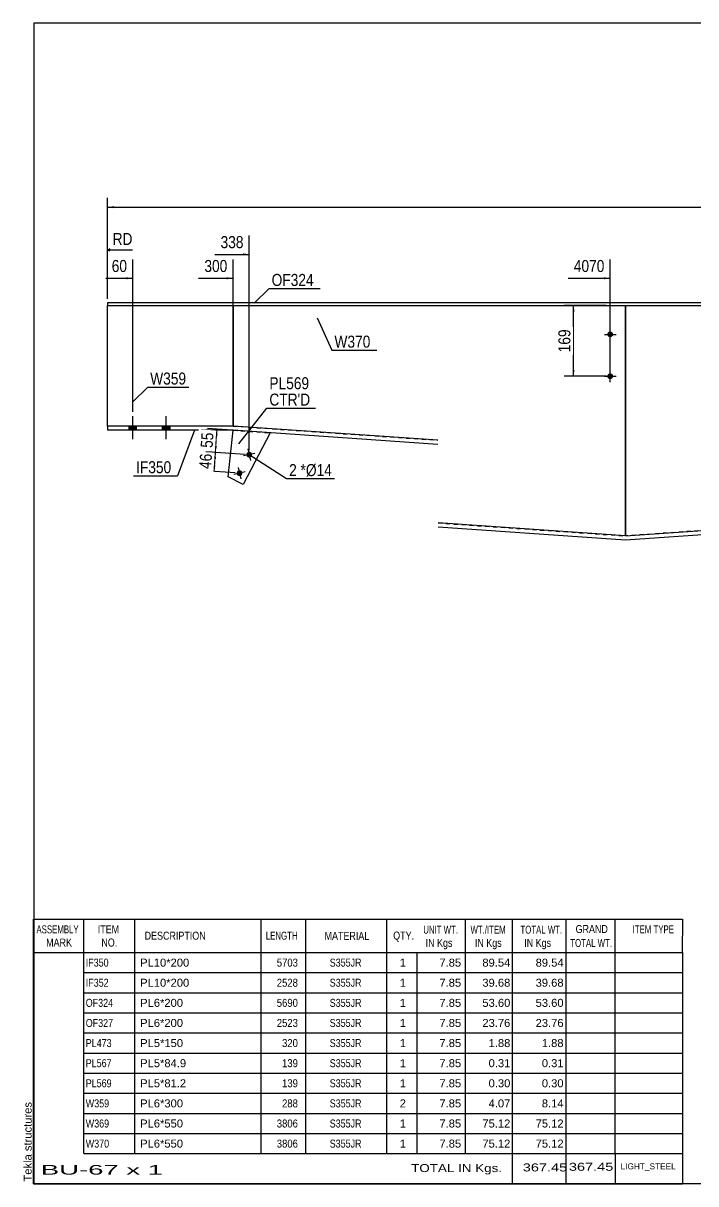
# Model space of a CAD drawing. Header units: millimetres. Extents: x -20 to 382, y -195 to 82.
# Drawn here: x -20.2 to 140.4, y -195.3 to 81.8 of the extents above; entities that cross this region are included whole.
import ezdxf

# ---------------------------------------------------------------- set-up
doc = ezdxf.new("R2010")
doc.units = ezdxf.units.MM
doc.linetypes.add('DXK_LINE_DOT1', pattern=[1.8814, 0.9407, -0.9407])
doc.styles.add('Arial', font='ARIAL.TTF', dxfattribs={"height": 0.2})
doc.styles.add('Arial Narrow', font='ARIALN.TTF', dxfattribs={"height": 0.2})

# ---------------------------------------------------------------- blocks, each defined once
blk = doc.blocks.new('Unknown-629103032-1211')
at = {"color": 5, "linetype": 'Continuous'}
for p, q in [((382.35, 81.78), (-17.65, 81.78)), ((-17.65, 81.78), (-17.65, -195.22)), ((382.35, -195.22), (382.35, 81.78)), ((-17.65, -195.22), (382.35, -195.22))]:
    blk.add_line(p, q, dxfattribs=at)
at = {"color": 174, "linetype": 'Continuous', "style": 'Arial'}
blk.add_text('Tekla structures', height=1.9102, rotation=90, dxfattribs=at).set_placement((-18.15, -194.72))
blk = doc.blocks.new('Part-629103032-1279 - 1232')
at = {"color": 2, "linetype": 'Continuous'}
for p, q in [((0, 15), (0, 14.4)), ((78.81, 15), (0, 15)), ((0, 14.4), (78.81, 14.4)), ((163.64, 15), (78.91, 15)), ((78.91, 14.4), (163.64, 14.4)), ((203.74, 15), (163.74, 15)), ((163.74, 14.4), (203.74, 14.4)), ((203.74, 14.4), (203.74, 15))]:
    blk.add_line(p, q, dxfattribs=at)
blk = doc.blocks.new('Bolt-629103032-1429 - 1232')
at = {"linetype": 'Continuous'}
for points in [[(119.31, 7.51, -1), (120.71, 7.51, -1)], [(119.31, -2.49, -1), (120.71, -2.49, -1)]]:
    blk.add_hatch(color=3, dxfattribs=at).paths.add_polyline_path(points)
at = {"color": 3, "linetype": 'Continuous'}
for p, q in [((120.01, 6.11), (120.01, 8.91)), ((118.61, 7.51), (121.41, 7.51)), ((118.61, -2.49), (121.41, -2.49)), ((120.01, -3.89), (120.01, -1.09))]:
    blk.add_line(p, q, dxfattribs=at)
blk = doc.blocks.new('Bolt-629103032-1762 - 1232')
at = {"linetype": 'Continuous'}
blk.add_hatch(color=3, dxfattribs=at).paths.add_polyline_path([(34.5, -21.06, -1), (33.13, -21.37, -1)])
at = {"color": 3, "linetype": 'Continuous'}
for p, q in [((35.18, -20.9), (32.45, -21.52)), ((33.51, -19.85), (34.13, -22.58))]:
    blk.add_line(p, q, dxfattribs=at)
blk = doc.blocks.new('Part-629103032-1323 - 1232')
at = {"color": 2, "linetype": 'Continuous'}
for p, q in [((30, 14.4), (30, -14.4)), ((123.64, 14.4), (123.64, -40.6))]:
    blk.add_line(p, q, dxfattribs=at)
at = {"color": 7, "linetype": 'DXK_LINE_DOT1'}
for p, q in [((30, 14.4), (78.81, 14.4)), ((78.91, 14.4), (123.64, 14.4)), ((30, -14.4), (78.81, -17.76)), ((78.91, -37.52), (123.64, -40.6))]:
    blk.add_line(p, q, dxfattribs=at)
blk = doc.blocks.new('Part-629103032-1345 - 1232')
at = {"color": 2, "linetype": 'Continuous'}
for p, q in [((123.64, -40.6), (123.64, 14.4)), ((312.34, 14.4), (312.34, -14.4))]:
    blk.add_line(p, q, dxfattribs=at)
at = {"color": 7, "linetype": 'DXK_LINE_DOT1'}
for p, q in [((123.64, 14.4), (163.64, 14.4)), ((163.74, 14.4), (243.74, 14.4)), ((243.84, 14.4), (312.34, 14.4)), ((312.34, -14.4), (243.84, -19.12)), ((243.74, -26.95), (163.74, -32.45)), ((163.64, -37.85), (123.64, -40.6))]:
    blk.add_line(p, q, dxfattribs=at)
blk = doc.blocks.new('Part-629103032-1427 - 1232')
at = {"color": 2, "linetype": 'Continuous'}
for p, q in [((0, -14.4), (0, 14.4)), ((30, 14.4), (30, -14.4))]:
    blk.add_line(p, q, dxfattribs=at)
at = {"color": 7, "linetype": 'DXK_LINE_DOT1'}
for p, q in [((0, 14.4), (30, 14.4)), ((30, -14.4), (0, -14.4))]:
    blk.add_line(p, q, dxfattribs=at)
blk = doc.blocks.new('Part-629103032-1367 - 1232')
at = {"color": 2, "linetype": 'Continuous'}
for p, q in [((30, -14.4), (0, -14.4)), ((0, -14.4), (0, -15.4)), ((29.97, -15.4), (0, -15.4)), ((78.81, -18.76), (29.97, -15.4)), ((78.81, -17.76), (30, -14.4)), ((163.74, -32.45), (203.74, -29.7)), ((203.74, -29.7), (203.8, -30.7)), ((203.8, -30.7), (163.74, -33.45)), ((123.64, -40.6), (78.91, -37.52)), ((123.64, -41.6), (78.91, -38.52)), ((123.64, -40.6), (163.64, -37.85)), ((163.64, -38.85), (123.64, -41.6))]:
    blk.add_line(p, q, dxfattribs=at)
blk = doc.blocks.new('Bolt-629103032-1430 - 1232')
at = {"linetype": 'Continuous'}
for points in [[(5.1, -15.4), (6.9, -15.4), (6.9, -14.4), (5.1, -14.4)], [(5.1, -15.4), (6.9, -15.4), (6.9, -14.4), (5.1, -14.4)], [(13.1, -15.4), (14.9, -15.4), (14.9, -14.4), (13.1, -14.4)], [(13.1, -15.4), (14.9, -15.4), (14.9, -14.4), (13.1, -14.4)]]:
    blk.add_hatch(color=3, dxfattribs=at).paths.add_polyline_path(points)
at = {"color": 3, "linetype": 'Continuous'}
for p, q in [((6, -17.5), (6, -12)), ((6, -17.5), (6, -12)), ((14, -17.5), (14, -12)), ((14, -17.5), (14, -12)), ((5.1, -15.4), (5.1, -14.4)), ((5.1, -15.4), (5.1, -14.4)), ((6.9, -15.4), (6.9, -14.4)), ((6.9, -15.4), (6.9, -14.4)), ((13.1, -15.4), (13.1, -14.4)), ((13.1, -15.4), (13.1, -14.4)), ((14.9, -15.4), (14.9, -14.4)), ((14.9, -15.4), (14.9, -14.4))]:
    blk.add_line(p, q, dxfattribs=at)
blk = doc.blocks.new('Part-629103032-1761 - 1232')
at = {"color": 2, "linetype": 'Continuous'}
for p, q in [((28.79, -26.47), (29.96, -15.4)), ((38.81, -16.01), (32.33, -28.34)), ((32.33, -28.34), (28.79, -26.47))]:
    blk.add_line(p, q, dxfattribs=at)
at = {"color": 7, "linetype": 'DXK_LINE_DOT1'}
blk.add_line((29.96, -15.4), (38.81, -16.01), dxfattribs=at)
blk = doc.blocks.new('Bolt-629103032-1763 - 1232')
at = {"linetype": 'Continuous'}
blk.add_hatch(color=3, dxfattribs=at).paths.add_polyline_path([(32.17, -25.48, -1), (30.81, -25.79, -1)])
at = {"color": 3, "linetype": 'Continuous'}
for p, q in [((31.18, -24.27), (31.8, -27)), ((32.86, -25.33), (30.12, -25.94))]:
    blk.add_line(p, q, dxfattribs=at)
blk = doc.blocks.new('StraightDimension-629103032-1507 - 1232')
at = {"linetype": 'Continuous'}
for points in [[(1.5, 37.61), (0, 37.86), (1.5, 38.11)], [(356.84, 38.11), (358.34, 37.86), (356.84, 37.61)]]:
    blk.add_hatch(color=7, dxfattribs=at).paths.add_polyline_path(points)
at = {"color": 7, "linetype": 'Continuous'}
for p, q in [((0, 16), (0, 40.11)), ((358.34, 11), (358.34, 40.11)), ((0, 37.86), (358.34, 37.86))]:
    blk.add_line(p, q, dxfattribs=at)
at = {"color": 0}
blk.add_wipeout([(183.43, 38.01), (183.43, 42.21), (174.91, 42.21), (174.91, 38.01)], dxfattribs=at)
at = {"color": 3, "style": 'Arial Narrow'}
blk.add_text('8373', height=2.863, dxfattribs=at).set_placement((175.51, 38.61))
blk = doc.blocks.new('StraightDimension-629103032-2410 - 1232')
at = {"linetype": 'Continuous'}
blk.add_hatch(color=7, dxfattribs=at).paths.add_polyline_path([(28.46, 21.14), (29.96, 20.89), (28.46, 20.64)])
at = {"color": 7, "linetype": 'Continuous'}
for p, q in [((29.96, -14.4), (29.96, 25.39)), ((21.72, 20.89), (29.96, 20.89))]:
    blk.add_line(p, q, dxfattribs=at)
at = {"color": 0}
blk.add_wipeout([(29.18, 21.79), (29.18, 25.99), (22.5, 25.99), (22.5, 21.79)], dxfattribs=at)
at = {"color": 3, "style": 'Arial Narrow'}
blk.add_text('300', height=2.863, dxfattribs=at).set_placement((23.1, 22.39))
blk = doc.blocks.new('StraightDimension-629103032-2091 - 1232')
at = {"linetype": 'Continuous'}
for points in [[(25.37, -22.13), (25.72, -20.65), (25.87, -22.17)], [(25.76, -23.74), (25.41, -25.22), (25.26, -23.7)]]:
    blk.add_hatch(color=7, dxfattribs=at).paths.add_polyline_path(points)
at = {"color": 7, "linetype": 'Continuous'}
for p, q in [((32.82, -21.14), (23.48, -20.5)), ((25.41, -25.22), (25.72, -20.65)), ((30.49, -25.57), (23.17, -25.06))]:
    blk.add_line(p, q, dxfattribs=at)
at = {"color": 0}
blk.add_wipeout([(25.59, -20.5), (21.39, -20.21), (21.06, -25.06), (25.25, -25.35)], dxfattribs=at)
at = {"color": 3, "style": 'Arial Narrow'}
blk.add_text('46', height=2.863, rotation=86.064, dxfattribs=at).set_placement((24.69, -24.71))
blk = doc.blocks.new('StraightDimension-629103032-2411 - 1232')
at = {"linetype": 'Continuous'}
blk.add_hatch(color=7, dxfattribs=at).paths.add_polyline_path([(4.5, 21.14), (6, 20.89), (4.5, 20.64)])
at = {"color": 7, "linetype": 'Continuous'}
for p, q in [((6, -11), (6, 25.39)), ((-0.41, 20.89), (6, 20.89))]:
    blk.add_line(p, q, dxfattribs=at)
at = {"color": 0, "linetype": 'Continuous'}
blk.add_wipeout([(6.53, 28.24), (6.53, 32.44), (0.59, 32.44), (0.59, 28.24)], dxfattribs=at)
at = {"color": 7, "linetype": 'Continuous'}
for p in [(0.5, 27.89), (0.5, 27.39), (5.93, 27.64)]:
    blk.add_line(p, (0, 27.64), dxfattribs=at)
at = {"color": 3, "linetype": 'Continuous', "style": 'Arial Narrow'}
blk.add_text('RD', height=2.863, dxfattribs=at).set_placement((1.19, 28.84))
at = {"color": 0}
blk.add_wipeout([(5.22, 21.79), (5.22, 25.99), (0.37, 25.99), (0.37, 21.79)], dxfattribs=at)
at = {"color": 7, "linetype": 'Continuous'}
blk.add_line((0, 16), (0, 32.14), dxfattribs=at)
at = {"color": 3, "style": 'Arial Narrow'}
blk.add_text('60', height=2.863, dxfattribs=at).set_placement((0.97, 22.39))
blk = doc.blocks.new('StraightDimension-629103032-2409 - 1232')
at = {"linetype": 'Continuous'}
blk.add_hatch(color=7, dxfattribs=at).paths.add_polyline_path([(32.32, 26.84), (33.82, 26.59), (32.32, 26.34)])
at = {"color": 7, "linetype": 'Continuous'}
for p, q in [((33.82, -20.21), (33.82, 31.09)), ((25.58, 26.59), (33.82, 26.59))]:
    blk.add_line(p, q, dxfattribs=at)
at = {"color": 0}
blk.add_wipeout([(33.04, 27.49), (33.04, 31.69), (26.36, 31.69), (26.36, 27.49)], dxfattribs=at)
at = {"color": 3, "style": 'Arial Narrow'}
blk.add_text('338', height=2.863, dxfattribs=at).set_placement((26.96, 28.09))
blk = doc.blocks.new('StraightDimension-629103032-2090 - 1232')
at = {"linetype": 'Continuous'}
for points in [[(25.75, -16.61), (26.1, -15.13), (26.25, -16.65)], [(26.08, -19.17), (25.72, -20.65), (25.58, -19.14)]]:
    blk.add_hatch(color=7, dxfattribs=at).paths.add_polyline_path(points)
at = {"color": 7, "linetype": 'Continuous'}
for p, q in [((33.2, -15.62), (23.86, -14.98)), ((25.72, -20.65), (26.1, -15.13)), ((32.82, -21.14), (23.48, -20.5))]:
    blk.add_line(p, q, dxfattribs=at)
at = {"color": 0}
blk.add_wipeout([(25.93, -15.46), (21.74, -15.17), (21.41, -20.02), (25.6, -20.31)], dxfattribs=at)
at = {"color": 3, "style": 'Arial Narrow'}
blk.add_text('55', height=2.863, rotation=86.064, dxfattribs=at).set_placement((25.04, -19.67))
blk = doc.blocks.new('StraightDimension-629103032-1572 - 1232')
at = {"linetype": 'Continuous'}
for points in [[(111, 12.9), (111.25, 14.4), (111.5, 12.9)], [(111.5, -0.99), (111.25, -2.49), (111, -0.99)]]:
    blk.add_hatch(color=7, dxfattribs=at).paths.add_polyline_path(points)
at = {"color": 7, "linetype": 'Continuous'}
for p, q in [((119.01, 14.4), (109, 14.4)), ((111.25, -2.49), (111.25, 14.4)), ((119.01, -2.49), (109, -2.49))]:
    blk.add_line(p, q, dxfattribs=at)
at = {"color": 0}
blk.add_wipeout([(111.1, 9.3), (106.9, 9.3), (106.9, 2.61), (111.1, 2.61)], dxfattribs=at)
at = {"color": 3, "style": 'Arial Narrow'}
blk.add_text('169', height=2.863, rotation=90.0002, dxfattribs=at).set_placement((110.5, 3.21))
blk = doc.blocks.new('StraightDimension-629103032-2408 - 1232')
at = {"linetype": 'Continuous'}
blk.add_hatch(color=7, dxfattribs=at).paths.add_polyline_path([(118.51, 21.14), (120.01, 20.89), (118.51, 20.64)])
at = {"color": 7, "linetype": 'Continuous'}
for p, q in [((120.01, -1.49), (120.01, 25.39)), ((109.95, 20.89), (120.01, 20.89))]:
    blk.add_line(p, q, dxfattribs=at)
at = {"color": 0}
blk.add_wipeout([(119.24, 21.79), (119.24, 25.99), (110.72, 25.99), (110.72, 21.79)], dxfattribs=at)
at = {"color": 3, "style": 'Arial Narrow'}
blk.add_text('4070', height=2.863, dxfattribs=at).set_placement((111.32, 22.39))
blk = doc.blocks.new('CBS_BOM-629103032-2527')
at = {"color": 7, "linetype": 'Continuous'}
for p, q in [((-17.69, -140.06), (-17.69, -132.06)), ((-17.68, -132.06), (137.24, -132.06)), ((-5.69, -140.06), (-5.69, -132.06)), ((6.5, -140.06), (6.5, -132.06)), ((36.67, -140.06), (36.67, -132.06)), ((47.35, -140.06), (47.35, -132.06)), ((66.66, -140.06), (66.66, -132.06)), ((85.47, -140.06), (85.47, -132.06)), ((96.68, -140.06), (96.68, -132.06)), ((109.46, -140.06), (109.46, -132.06)), ((121.21, -140.06), (121.21, -132.06)), ((137.24, -132.06), (137.23, -140.05)), ((-17.69, -140.06), (137.24, -140.06)), ((-17.69, -144.86), (-17.69, -140.06)), ((-5.69, -144.86), (-5.69, -140.06)), ((6.5, -144.86), (6.5, -140.06)), ((36.67, -144.86), (36.67, -140.06)), ((47.35, -144.86), (47.35, -140.06)), ((66.66, -144.86), (66.66, -140.06)), ((73.93, -144.86), (73.93, -140.06)), ((85.47, -144.86), (85.47, -140.06)), ((96.68, -144.86), (96.68, -140.06)), ((109.46, -144.86), (109.46, -140.06)), ((121.23, -144.86), (121.23, -140.06)), ((137.24, -140.06), (137.24, -144.86)), ((-17.69, -149.66), (-17.69, -144.86)), ((-5.69, -144.86), (137.24, -144.86)), ((-5.69, -149.66), (-5.69, -144.86)), ((6.5, -149.66), (6.5, -144.86)), ((36.67, -149.66), (36.67, -144.86)), ((47.35, -149.66), (47.35, -144.86)), ((66.66, -149.66), (66.66, -144.86)), ((73.93, -149.66), (73.93, -144.86)), ((85.47, -149.66), (85.47, -144.86)), ((96.68, -149.66), (96.68, -144.86)), ((109.46, -149.66), (109.46, -144.86)), ((121.23, -149.66), (121.23, -144.86)), ((137.24, -144.86), (137.24, -149.66)), ((-17.69, -154.46), (-17.69, -149.66)), ((-5.69, -149.66), (137.24, -149.66)), ((-5.69, -154.46), (-5.69, -149.66)), ((6.5, -154.46), (6.5, -149.66)), ((36.67, -154.46), (36.67, -149.66)), ((47.35, -154.46), (47.35, -149.66)), ((66.66, -154.46), (66.66, -149.66)), ((73.93, -154.46), (73.93, -149.66)), ((85.47, -154.46), (85.47, -149.66)), ((96.68, -154.46), (96.68, -149.66)), ((109.46, -154.46), (109.46, -149.66)), ((121.23, -154.46), (121.23, -149.66)), ((137.24, -149.66), (137.24, -154.46)), ((-17.69, -159.26), (-17.69, -154.46)), ((-5.69, -154.46), (137.24, -154.46)), ((-5.69, -159.26), (-5.69, -154.46)), ((6.5, -159.26), (6.5, -154.46)), ((36.67, -159.26), (36.67, -154.46)), ((47.35, -159.26), (47.35, -154.46)), ((66.66, -159.26), (66.66, -154.46)), ((73.93, -159.26), (73.93, -154.46)), ((85.47, -159.26), (85.47, -154.46)), ((96.68, -159.26), (96.68, -154.46)), ((109.46, -159.26), (109.46, -154.46)), ((121.23, -159.26), (121.23, -154.46)), ((137.24, -154.46), (137.24, -159.26)), ((-17.69, -164.06), (-17.69, -159.26)), ((-5.69, -159.26), (137.24, -159.26)), ((-5.69, -164.06), (-5.69, -159.26)), ((6.5, -164.06), (6.5, -159.26)), ((36.67, -164.06), (36.67, -159.26)), ((47.35, -164.06), (47.35, -159.26)), ((66.66, -164.06), (66.66, -159.26)), ((73.93, -164.06), (73.93, -159.26)), ((85.47, -164.06), (85.47, -159.26)), ((96.68, -164.06), (96.68, -159.26)), ((109.46, -164.06), (109.46, -159.26)), ((121.23, -164.06), (121.23, -159.26)), ((137.24, -159.26), (137.24, -164.06)), ((-17.69, -168.86), (-17.69, -164.06)), ((-5.69, -164.06), (137.24, -164.06)), ((-5.69, -168.86), (-5.69, -164.06)), ((6.5, -168.86), (6.5, -164.06)), ((36.67, -168.86), (36.67, -164.06)), ((47.35, -168.86), (47.35, -164.06)), ((66.66, -168.86), (66.66, -164.06)), ((73.93, -168.86), (73.93, -164.06)), ((85.47, -168.86), (85.47, -164.06)), ((96.68, -168.86), (96.68, -164.06)), ((109.46, -168.86), (109.46, -164.06)), ((121.23, -168.86), (121.23, -164.06)), ((137.24, -164.06), (137.24, -168.86)), ((-17.69, -173.66), (-17.69, -168.86)), ((-5.69, -168.86), (137.24, -168.86)), ((-5.69, -173.66), (-5.69, -168.86)), ((6.5, -173.66), (6.5, -168.86)), ((36.67, -173.66), (36.67, -168.86)), ((47.35, -173.66), (47.35, -168.86)), ((66.66, -173.66), (66.66, -168.86)), ((73.93, -173.66), (73.93, -168.86)), ((85.47, -173.66), (85.47, -168.86)), ((96.68, -173.66), (96.68, -168.86)), ((109.46, -173.66), (109.46, -168.86)), ((121.23, -173.66), (121.23, -168.86)), ((137.24, -168.86), (137.24, -173.66)), ((-17.69, -178.46), (-17.69, -173.66)), ((-5.69, -173.66), (137.24, -173.66)), ((-5.69, -178.46), (-5.69, -173.66)), ((6.5, -178.46), (6.5, -173.66)), ((36.67, -178.46), (36.67, -173.66)), ((47.35, -178.46), (47.35, -173.66)), ((66.66, -178.46), (66.66, -173.66)), ((73.93, -178.46), (73.93, -173.66)), ((85.47, -178.46), (85.47, -173.66)), ((96.68, -178.46), (96.68, -173.66)), ((109.46, -178.46), (109.46, -173.66)), ((121.23, -178.46), (121.23, -173.66)), ((137.24, -173.66), (137.24, -178.46)), ((-17.69, -183.26), (-17.69, -178.46)), ((-5.69, -178.46), (137.24, -178.46)), ((-5.69, -183.26), (-5.69, -178.46)), ((6.5, -183.26), (6.5, -178.46)), ((36.67, -183.26), (36.67, -178.46)), ((47.35, -183.26), (47.35, -178.46)), ((66.66, -183.26), (66.66, -178.46)), ((73.93, -183.26), (73.93, -178.46)), ((85.47, -183.26), (85.47, -178.46)), ((96.68, -183.26), (96.68, -178.46)), ((109.46, -183.26), (109.46, -178.46)), ((121.23, -183.26), (121.23, -178.46)), ((137.24, -178.46), (137.24, -183.26)), ((-17.69, -188.06), (-17.69, -183.26)), ((-5.69, -183.26), (137.24, -183.26)), ((-5.69, -188.06), (-5.69, -183.26)), ((6.5, -188.06), (6.5, -183.26)), ((36.67, -188.06), (36.67, -183.26)), ((47.35, -188.06), (47.35, -183.26)), ((66.66, -188.06), (66.66, -183.26)), ((73.93, -188.06), (73.93, -183.26)), ((85.47, -188.06), (85.47, -183.26)), ((96.68, -188.06), (96.68, -183.26)), ((109.46, -188.06), (109.46, -183.26)), ((121.23, -188.06), (121.23, -183.26)), ((137.24, -183.26), (137.24, -188.06)), ((-17.69, -195.26), (-17.69, -188.08)), ((-5.69, -188.06), (137.24, -188.06)), ((96.68, -195.26), (96.68, -188.08)), ((109.46, -195.26), (109.46, -188.08)), ((121.27, -195.26), (121.27, -188.08)), ((137.24, -188.06), (137.24, -195.26)), ((-17.69, -195.26), (137.24, -195.26))]:
    blk.add_line(p, q, dxfattribs=at)
at = {"color": 3, "linetype": 'Continuous', "style": 'Arial'}
for s, height, width, p in [('ASSEMBLY', 1.91, 0.7, (-17, -135.48)), ('ITEM', 1.91, 0.8, (-2.36, -135.48)), ('DESCRIPTION', 1.9102, 0.8, (8.83, -136.99)), ('LENGTH', 1.91, 0.7, (37.77, -136.99)), ('MATERIAL', 1.91, 0.8, (51.8, -137.03)), ('QTY.', 1.91, 0.8, (68.19, -136.96)), ('UNIT WT.', 1.91, 0.7, (75.36, -135.56)), ('WT./ITEM', 1.91, 0.7, (86.65, -135.56)), ('TOTAL WT.', 1.91, 0.7, (98.58, -135.56)), ('GRAND', 1.91, 0.8, (111.74, -135.4)), ('ITEM TYPE', 1.91, 0.7, (125.37, -135.48)), ('MARK', 1.91, 0.8, (-14.69, -138.62)), ('NO.', 1.91, 0.8, (-1.5, -138.62)), ('IN Kgs', 1.91, 0.8, (75.93, -138.7)), ('IN Kgs', 1.91, 0.8, (87.69, -138.7)), ('IN Kgs', 1.91, 0.8, (99.48, -138.7)), ('TOTAL WT.', 1.91, 0.7, (110.48, -138.74))]:
    blk.add_text(s, height=height, dxfattribs=dict(at, width=width)).set_placement(p)
at = {"color": 7, "linetype": 'Continuous', "style": 'Arial'}
for s, width, p in [('IF350', 0.8, (-5.23, -143.42)), ('5703', 0.85, (40.39, -143.42)), ('S355JR', 0.8, (53.03, -143.42)), ('IF352', 0.8, (-5.23, -148.22)), ('2528', 0.85, (40.39, -148.22)), ('S355JR', 0.8, (53.03, -148.22)), ('OF324', 0.8, (-5.23, -153.02)), ('5690', 0.85, (40.39, -153.02)), ('S355JR', 0.8, (53.03, -153.02)), ('OF327', 0.8, (-5.23, -157.82)), ('2523', 0.85, (40.39, -157.82)), ('S355JR', 0.8, (53.03, -157.82)), ('PL473', 0.8, (-5.23, -162.62)), ('320', 0.85, (41.65, -162.62)), ('S355JR', 0.8, (53.03, -162.62)), ('PL567', 0.8, (-5.23, -167.42)), ('139', 0.85, (41.65, -167.42)), ('S355JR', 0.8, (53.03, -167.42)), ('PL569', 0.8, (-5.23, -172.22)), ('139', 0.85, (41.65, -172.22)), ('S355JR', 0.8, (53.03, -172.22)), ('W359', 0.8, (-5.23, -177.02)), ('288', 0.85, (41.65, -177.02)), ('S355JR', 0.8, (53.03, -177.02)), ('W369', 0.8, (-5.23, -181.82)), ('3806', 0.85, (40.39, -181.82)), ('S355JR', 0.8, (53.03, -181.82)), ('W370', 0.8, (-5.23, -186.62)), ('3806', 0.85, (40.39, -186.62)), ('S355JR', 0.8, (53.03, -186.62))]:
    blk.add_text(s, height=1.91, dxfattribs=dict(at, width=width)).set_placement(p)
for s, p in [('PL10*200', (7.76, -143.42)), ('1', (69.75, -143.42)), ('7.85', (79.22, -143.42)), ('89.54', (89.48, -143.42)), ('89.54', (102.2, -143.42)), ('PL10*200', (7.76, -148.22)), ('1', (69.75, -148.22)), ('7.85', (79.22, -148.22)), ('39.68', (89.48, -148.22)), ('39.68', (102.2, -148.22)), ('PL6*200', (7.76, -153.02)), ('1', (69.75, -153.02)), ('7.85', (79.22, -153.02)), ('53.60', (89.48, -153.02)), ('53.60', (102.2, -153.02)), ('PL6*200', (7.76, -157.82)), ('1', (69.75, -157.82)), ('7.85', (79.22, -157.82)), ('23.76', (89.48, -157.82)), ('23.76', (102.2, -157.82)), ('PL5*150', (7.76, -162.62)), ('1', (69.75, -162.62)), ('7.85', (79.22, -162.62)), ('1.88', (90.97, -162.62)), ('1.88', (103.68, -162.62)), ('PL5*84.9', (7.76, -167.42)), ('1', (69.75, -167.42)), ('7.85', (79.22, -167.42)), ('0.31', (90.97, -167.42)), ('0.31', (103.68, -167.42)), ('PL5*81.2', (7.76, -172.22)), ('1', (69.75, -172.22)), ('7.85', (79.22, -172.22)), ('0.30', (90.97, -172.22)), ('0.30', (103.68, -172.22)), ('PL6*300', (7.76, -177.02)), ('2', (69.75, -177.02)), ('7.85', (79.22, -177.02)), ('4.07', (90.97, -177.02)), ('8.14', (103.68, -177.02)), ('PL6*550', (7.76, -181.82)), ('1', (69.75, -181.82)), ('7.85', (79.22, -181.82)), ('75.12', (89.48, -181.82)), ('75.12', (102.2, -181.82)), ('PL6*550', (7.76, -186.62)), ('1', (69.75, -186.62)), ('7.85', (79.22, -186.62)), ('75.12', (89.48, -186.62)), ('75.12', (102.2, -186.62))]:
    blk.add_text(s, height=1.91, dxfattribs=at).set_placement(p)
at = {"color": 6, "linetype": 'Continuous', "style": 'Arial'}
for s, height, width, p in [('BU-67 x 1', 2.292, 2.05, (-15.96, -193.06)), ('TOTAL IN Kgs.', 1.9102, 1.2, (72.47, -192.46)), ('367.45', 1.91, 1.3, (99.13, -192.31)), ('367.45', 1.91, 1.3, (110.14, -192.15))]:
    blk.add_text(s, height=height, dxfattribs=dict(at, width=width)).set_placement(p)
blk.add_text('LIGHT_STEEL', height=1.4135, dxfattribs=at).set_placement((122.49, -191.8))
blk = doc.blocks.new('Mark-629103032-1767 - 1232')
at = {"color": 0}
blk.add_wipeout([(48.13, -5.6), (48.13, -2.6), (38.62, -2.6), (38.62, -5.6)], dxfattribs=at)
blk.add_wipeout([(48.13, -5.6), (48.13, -2.6), (38.62, -2.6), (38.62, -5.6)], dxfattribs=at)
blk.add_wipeout([(48.38, -9.5), (48.38, -6.5), (38.62, -6.5), (38.62, -9.5)], dxfattribs=at)
blk.add_wipeout([(48.38, -9.5), (48.38, -6.5), (38.62, -6.5), (38.62, -9.5)], dxfattribs=at)
at = {"color": 7, "linetype": 'Continuous'}
for p, q in [((31.31, -18.65), (38.02, -10.1)), ((38.02, -10.1), (49.63, -10.1))]:
    blk.add_line(p, q, dxfattribs=at)
at = {"color": 3, "style": 'Arial Narrow'}
blk.add_text('PL569', height=2.863, dxfattribs=at).set_placement((38.62, -5.6))
at = {"color": 1, "style": 'Arial Narrow'}
blk.add_text("CTR'D", height=2.863, dxfattribs=at).set_placement((38.62, -9.5))
blk = doc.blocks.new('Mark-629103032-1275 - 1232')
at = {"color": 0}
blk.add_wipeout([(49.21, 19.06), (49.21, 22.06), (39.16, 22.06), (39.16, 19.06)], dxfattribs=at)
blk.add_wipeout([(49.21, 19.06), (49.21, 22.06), (39.16, 22.06), (39.16, 19.06)], dxfattribs=at)
at = {"color": 7, "linetype": 'Continuous'}
for p, q in [((35.02, 14.92), (38.56, 18.46)), ((38.56, 18.46), (50.71, 18.46))]:
    blk.add_line(p, q, dxfattribs=at)
at = {"color": 3, "style": 'Arial Narrow'}
blk.add_text('OF324', height=2.863, dxfattribs=at).set_placement((39.16, 19.06))
blk = doc.blocks.new('Mark-629103032-1319 - 1232')
at = {"color": 0}
blk.add_wipeout([(62.75, 4.33), (62.75, 7.33), (54.16, 7.33), (54.16, 4.33)], dxfattribs=at)
blk.add_wipeout([(62.75, 4.33), (62.75, 7.33), (54.16, 7.33), (54.16, 4.33)], dxfattribs=at)
at = {"color": 7, "linetype": 'Continuous'}
for p, q in [((50.02, 11.47), (53.56, 3.73)), ((53.56, 3.73), (64.25, 3.73))]:
    blk.add_line(p, q, dxfattribs=at)
at = {"color": 3, "style": 'Arial Narrow'}
blk.add_text('W370', height=2.863, dxfattribs=at).set_placement((54.16, 4.33))
blk = doc.blocks.new('MarkSet-629103032-1772 - 1232')
at = {"color": 0}
blk.add_wipeout([(45.16, -26.33), (45.16, -23.33), (43.33, -23.33), (43.33, -26.33)], dxfattribs=at)
blk.add_wipeout([(45.16, -26.33), (45.16, -23.33), (43.33, -23.33), (43.33, -26.33)], dxfattribs=at)
at = {"color": 7, "linetype": 'Continuous'}
blk.add_line((33.82, -21.21), (42.73, -26.93), dxfattribs=at)
at = {"color": 0}
blk.add_wipeout([(47.34, -26.33), (47.34, -23.33), (46.06, -23.33), (46.06, -26.33)], dxfattribs=at)
blk.add_wipeout([(47.34, -26.33), (47.34, -23.33), (46.06, -23.33), (46.06, -26.33)], dxfattribs=at)
at = {"color": 3, "style": 'Arial Narrow'}
blk.add_text('2', height=2.86, dxfattribs=at).set_placement((43.33, -26.33))
at = {"color": 0}
blk.add_wipeout([(53.55, -26.33), (53.55, -23.33), (47.34, -23.33), (47.34, -26.33)], dxfattribs=at)
blk.add_wipeout([(53.55, -26.33), (53.55, -23.33), (47.34, -23.33), (47.34, -26.33)], dxfattribs=at)
at = {"color": 7, "linetype": 'Continuous'}
blk.add_line((42.73, -26.93), (54.15, -26.93), dxfattribs=at)
at = {"color": 3, "style": 'Arial Narrow'}
for s, height, p in [('*', 2.86, (46.06, -26.33)), ('Ø14', 2.863, (47.34, -26.33))]:
    blk.add_text(s, height=height, dxfattribs=at).set_placement(p)
blk = doc.blocks.new('Mark-629103032-1363 - 1232')
at = {"color": 7, "linetype": 'Continuous'}
blk.add_line((20.77, -15.4), (16.69, -26.24), dxfattribs=at)
at = {"color": 0}
blk.add_wipeout([(15.19, -25.64), (15.19, -22.64), (6.79, -22.64), (6.79, -25.64)], dxfattribs=at)
blk.add_wipeout([(15.19, -25.64), (15.19, -22.64), (6.79, -22.64), (6.79, -25.64)], dxfattribs=at)
at = {"color": 7, "linetype": 'Continuous'}
blk.add_line((6.19, -26.24), (16.69, -26.24), dxfattribs=at)
at = {"color": 3, "style": 'Arial Narrow'}
blk.add_text('IF350', height=2.863, dxfattribs=at).set_placement((6.79, -25.64))
blk = doc.blocks.new('Mark-629103032-1423 - 1232')
at = {"color": 0}
blk.add_wipeout([(18.75, -4.48), (18.75, -1.48), (10.16, -1.48), (10.16, -4.48)], dxfattribs=at)
blk.add_wipeout([(18.75, -4.48), (18.75, -1.48), (10.16, -1.48), (10.16, -4.48)], dxfattribs=at)
at = {"color": 7, "linetype": 'Continuous'}
for p, q in [((6.03, -8.61), (9.56, -5.08)), ((9.56, -5.08), (19.35, -5.08))]:
    blk.add_line(p, q, dxfattribs=at)
at = {"color": 3, "style": 'Arial Narrow'}
blk.add_text('W359', height=2.863, dxfattribs=at).set_placement((10.16, -4.48))

msp = doc.modelspace()

# ---------------------------------------------------------------- block references
for name in ['Unknown-629103032-1211', 'Part-629103032-1279 - 1232', 'Part-629103032-1427 - 1232', 'Part-629103032-1323 - 1232', 'Part-629103032-1345 - 1232', 'Bolt-629103032-1429 - 1232', 'Bolt-629103032-1430 - 1232', 'Part-629103032-1367 - 1232', 'Part-629103032-1761 - 1232', 'Bolt-629103032-1762 - 1232', 'Bolt-629103032-1763 - 1232', 'CBS_BOM-629103032-2527']:
    msp.add_blockref(name, (0, 0))

# ---------------------------------------------------------------- next in the draw order: block references
for name in ['StraightDimension-629103032-1507 - 1232', 'StraightDimension-629103032-2091 - 1232']:
    msp.add_blockref(name, (0, 0))

# ---------------------------------------------------------------- next in the draw order: block references
for name in ['StraightDimension-629103032-2411 - 1232', 'StraightDimension-629103032-2410 - 1232', 'StraightDimension-629103032-1572 - 1232', 'Mark-629103032-1319 - 1232']:
    msp.add_blockref(name, (0, 0))

# ---------------------------------------------------------------- next in the draw order: block references
for name in ['StraightDimension-629103032-2409 - 1232', 'StraightDimension-629103032-2408 - 1232', 'Mark-629103032-1423 - 1232']:
    msp.add_blockref(name, (0, 0))

# ---------------------------------------------------------------- next in the draw order: block references
for name in ['Mark-629103032-1275 - 1232', 'StraightDimension-629103032-2090 - 1232']:
    msp.add_blockref(name, (0, 0))

# ---------------------------------------------------------------- next in the draw order: block references
for name in ['Mark-629103032-1767 - 1232', 'Mark-629103032-1363 - 1232', 'MarkSet-629103032-1772 - 1232']:
    msp.add_blockref(name, (0, 0))

doc.saveas('drawing.dxf')
